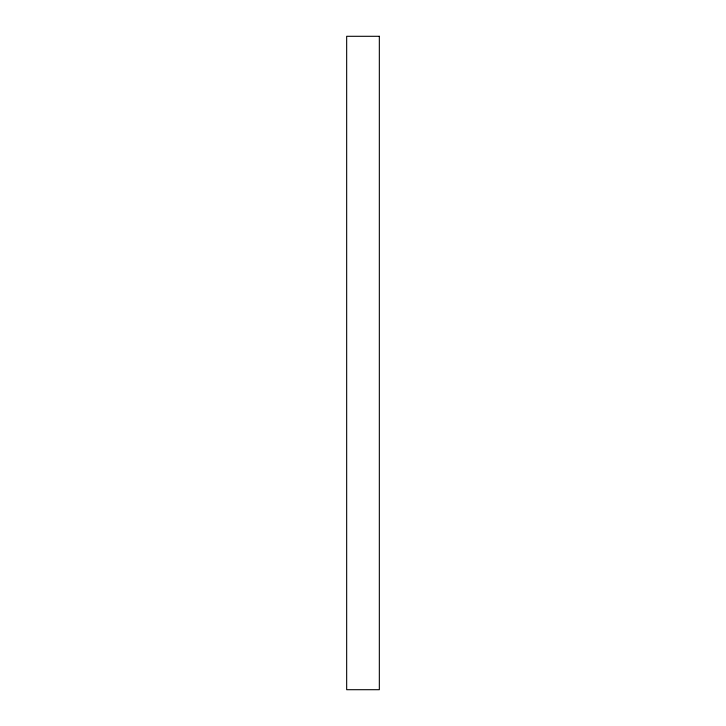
<?xml version="1.0" encoding="UTF-8"?>
<svg xmlns="http://www.w3.org/2000/svg" width="726" height="726" viewBox="0 0 726 726"><rect width="100%" height="100%" fill="white"/><g stroke="black" fill="none" stroke-linecap="round" stroke-linejoin="round"><path stroke-width="1.09" d="M379.335 36.3L346.665 36.3L346.665 689.7L379.335 689.7L379.335 36.3"/></g></svg>
